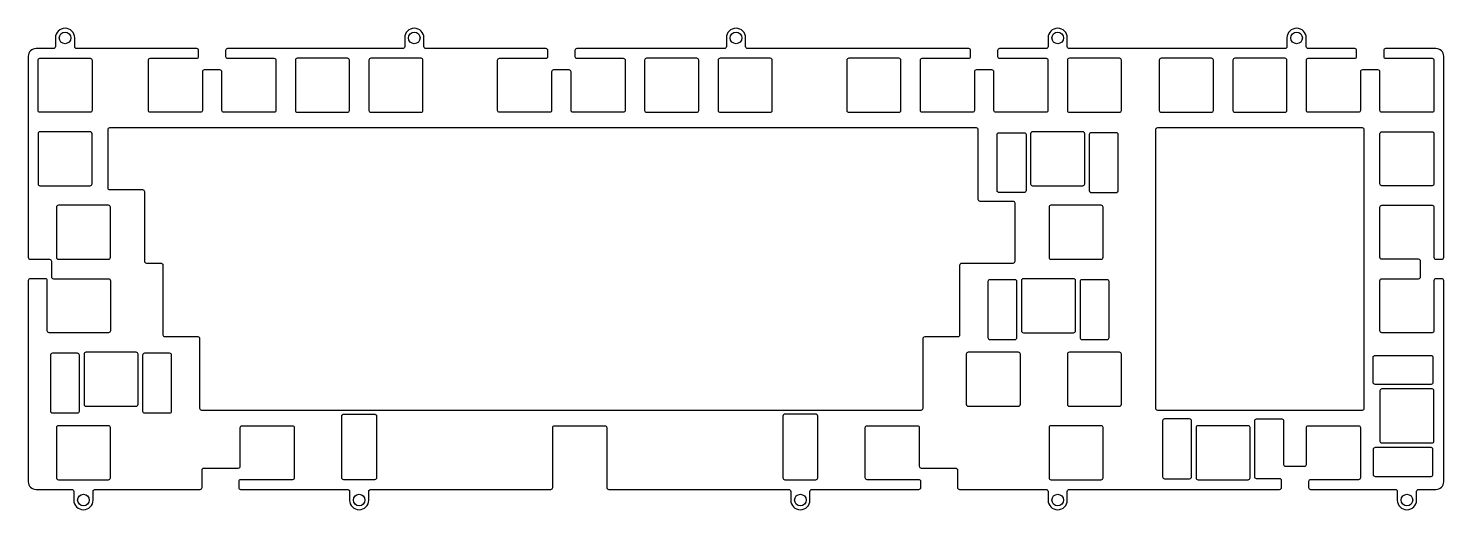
# Model space of a CAD drawing. Header units: millimetres. Extents: x -183 to 183, y -62 to 62.
import ezdxf

# ---------------------------------------------------------------- set-up
doc = ezdxf.new("R2010")
doc.units = ezdxf.units.MM
doc.layers.get('0').update_dxf_attribs({"linetype": 'CONTINUOUS'})

msp = doc.modelspace()

# ---------------------------------------------------------------- linework, layer by layer
for points in [[(-170.83125, 57.15, -0.414213562), (-171.33125, 57.65), (-171.33125, 59.9, 1), (-176.33125, 59.9), (-176.33125, 57.65, -0.414213562), (-176.83125, 57.15), (-181.35625, 57.15, 0.414213562), (-183.35625, 55.15), (-183.35625, 3.025, 0.414213562), (-182.85625, 2.525), (-177.85625, 2.525, -0.414213562), (-177.35625, 2.025), (-177.35625, -2.025, 0.414213562), (-176.85625, -2.525), (-162.56875, -2.525, -0.414213562), (-162.06875, -3.025), (-162.06875, -16.025, -0.414213562), (-162.56875, -16.525), (-177.95, -16.525, -0.414213562), (-178.45, -16.025), (-178.45, -3.025, 0.414213562), (-178.95, -2.525), (-182.85625, -2.525, 0.414213562), (-183.35625, -3.025), (-183.35625, -55.15, 0.414213562), (-181.35625, -57.15), (-172.06875, -57.15, -0.414213562), (-171.56875, -57.65), (-171.56875, -59.9, 1), (-166.56875, -59.9), (-166.56875, -57.65, -0.414213562), (-166.06875, -57.15), (-138.85, -57.15, 0.414213562), (-138.35, -56.65), (-138.35, -52.125, -0.414213562), (-137.85, -51.625), (-128.94375, -51.625, 0.414213562), (-128.44375, -51.125), (-128.44375, -41.125, -0.414213562), (-127.94375, -40.625), (-114.94375, -40.625, -0.414213562), (-114.44375, -41.125), (-114.44375, -54.125, -0.414213562), (-114.94375, -54.625), (-128.35, -54.625, 0.414213562), (-128.85, -55.125), (-128.85, -56.65, 0.414213562), (-128.35, -57.15), (-100.63125, -57.15, -0.414213562), (-100.13125, -57.65), (-100.13125, -59.9, 1), (-95.13125, -59.9), (-95.13125, -57.65, -0.414213562), (-94.63125, -57.15), (-47.98125, -57.15, 0.414213562), (-47.48125, -56.65), (-47.48125, -41.125, -0.414213562), (-46.98125, -40.625), (-33.98125, -40.625, -0.414213562), (-33.48125, -41.125), (-33.48125, -56.65, 0.414213562), (-32.98125, -57.15), (13.66875, -57.15, -0.414213562), (14.16875, -57.65), (14.16875, -59.9, 1), (19.16875, -59.9), (19.16875, -57.65, -0.414213562), (19.66875, -57.15), (47.3875, -57.15, 0.414213562), (47.8875, -56.65), (47.8875, -55.125, 0.414213562), (47.3875, -54.625), (33.98125, -54.625, -0.414213562), (33.48125, -54.125), (33.48125, -41.125, -0.414213562), (33.98125, -40.625), (46.98125, -40.625, -0.414213562), (47.48125, -41.125), (47.48125, -51.125, 0.414213562), (47.98125, -51.625), (56.8875, -51.625, -0.414213562), (57.3875, -52.125), (57.3875, -56.65, 0.414213562), (57.8875, -57.15), (80.34375, -57.15, -0.414213562), (80.84375, -57.65), (80.84375, -59.9, 1), (85.84375, -59.9), (85.84375, -57.65, -0.414213562), (86.34375, -57.15), (140.84375, -57.15, 0.414213562), (141.34375, -56.65), (141.34375, -54.875, 0.414213562), (140.84375, -54.375), (134.89325, -54.375, -0.414213562), (134.39325, -53.875), (134.39325, -39.375, -0.414213562), (134.89325, -38.875), (141.39325, -38.875, -0.414213562), (141.89325, -39.375), (141.89325, -50.65, 0.414213562), (142.39325, -51.15), (147.28125, -51.15, 0.414213562), (147.78125, -50.65), (147.78125, -41.125, -0.414213562), (148.28125, -40.625), (161.28125, -40.625, -0.414213562), (161.78125, -41.125), (161.78125, -54.125, -0.414213562), (161.28125, -54.625), (148.84375, -54.625, 0.414213562), (148.34375, -55.125), (148.34375, -56.65, 0.414213562), (148.84375, -57.15), (170.83125, -57.15, -0.414213562), (171.33125, -57.65), (171.33125, -59.9, 1), (176.33125, -59.9), (176.33125, -57.65, -0.414213562), (176.83125, -57.15), (181.35625, -57.15, 0.414213562), (183.35625, -55.15), (183.35625, -3.025, 0.414213562), (182.85625, -2.525), (181.33125, -2.525, 0.414213562), (180.83125, -3.025), (180.83125, -16.025, -0.414213562), (180.33125, -16.525), (167.33125, -16.525, -0.414213562), (166.83125, -16.025), (166.83125, -3.025, -0.414213562), (167.33125, -2.525), (176.85625, -2.525, 0.414213562), (177.35625, -2.025), (177.35625, 2.025, 0.414213562), (176.85625, 2.525), (167.33125, 2.525, -0.414213562), (166.83125, 3.025), (166.83125, 16.025, -0.414213562), (167.33125, 16.525), (180.33125, 16.525, -0.414213562), (180.83125, 16.025), (180.83125, 3.025, 0.414213562), (181.33125, 2.525), (182.85625, 2.525, 0.414213562), (183.35625, 3.025), (183.35625, 55.15, 0.414213562), (181.35625, 57.15), (168.30625, 57.15, 0.414213562), (167.80625, 56.65), (167.80625, 55.125, 0.414213562), (168.30625, 54.625), (180.33125, 54.625, -0.414213562), (180.83125, 54.125), (180.83125, 41.125, -0.414213562), (180.33125, 40.625), (167.33125, 40.625, -0.414213562), (166.83125, 41.125), (166.83125, 51.125, 0.414213562), (166.33125, 51.625), (162.28125, 51.625, 0.414213562), (161.78125, 51.125), (161.78125, 41.125, -0.414213562), (161.28125, 40.625), (148.28125, 40.625, -0.414213562), (147.78125, 41.125), (147.78125, 54.125, -0.414213562), (148.28125, 54.625), (160.30625, 54.625, 0.414213562), (160.80625, 55.125), (160.80625, 56.65, 0.414213562), (160.30625, 57.15), (148.25625, 57.15, -0.414213562), (147.75625, 57.65), (147.75625, 59.9, 1), (142.75625, 59.9), (142.75625, 57.65, -0.414213562), (142.25625, 57.15), (86.34375, 57.15, -0.414213562), (85.84375, 57.65), (85.84375, 59.9, 1), (80.84375, 59.9), (80.84375, 57.65, -0.414213562), (80.34375, 57.15), (68.29375, 57.15, 0.414213562), (67.79375, 56.65), (67.79375, 55.125, 0.414213562), (68.29375, 54.625), (80.31875, 54.625, -0.414213562), (80.81875, 54.125), (80.81875, 41.125, -0.414213562), (80.31875, 40.625), (67.31875, 40.625, -0.414213562), (66.81875, 41.125), (66.81875, 51.125, 0.414213562), (66.31875, 51.625), (62.26875, 51.625, 0.414213562), (61.76875, 51.125), (61.76875, 41.125, -0.414213562), (61.26875, 40.625), (48.26875, 40.625, -0.414213562), (47.76875, 41.125), (47.76875, 54.125, -0.414213562), (48.26875, 54.625), (60.29375, 54.625, 0.414213562), (60.79375, 55.125), (60.79375, 56.65, 0.414213562), (60.29375, 57.15), (3, 57.15, -0.414213562), (2.5, 57.65), (2.5, 59.9, 1), (-2.5, 59.9), (-2.5, 57.65, -0.414213562), (-3, 57.15), (-41.24375, 57.15, 0.414213562), (-41.74375, 56.65), (-41.74375, 55.125, 0.414213562), (-41.24375, 54.625), (-29.21875, 54.625, -0.414213562), (-28.71875, 54.125), (-28.71875, 41.125, -0.414213562), (-29.21875, 40.625), (-42.21875, 40.625, -0.414213562), (-42.71875, 41.125), (-42.71875, 51.125, 0.414213562), (-43.21875, 51.625), (-47.26875, 51.625, 0.414213562), (-47.76875, 51.125), (-47.76875, 41.125, -0.414213562), (-48.26875, 40.625), (-61.26875, 40.625, -0.414213562), (-61.76875, 41.125), (-61.76875, 54.125, -0.414213562), (-61.26875, 54.625), (-49.24375, 54.625, 0.414213562), (-48.74375, 55.125), (-48.74375, 56.65, 0.414213562), (-49.24375, 57.15), (-80.34375, 57.15, -0.414213562), (-80.84375, 57.65), (-80.84375, 59.9, 1), (-85.84375, 59.9), (-85.84375, 57.65, -0.414213562), (-86.34375, 57.15), (-131.73125, 57.15, 0.414213562), (-132.23125, 56.65), (-132.23125, 55.125, 0.414213562), (-131.73125, 54.625), (-119.70625, 54.625, -0.414213562), (-119.20625, 54.125), (-119.20625, 41.125, -0.414213562), (-119.70625, 40.625), (-132.70625, 40.625, -0.414213562), (-133.20625, 41.125), (-133.20625, 51.125, 0.414213562), (-133.70625, 51.625), (-137.75625, 51.625, 0.414213562), (-138.25625, 51.125), (-138.25625, 41.125, -0.414213562), (-138.75625, 40.625), (-151.75625, 40.625, -0.414213562), (-152.25625, 41.125), (-152.25625, 54.125, -0.414213562), (-151.75625, 54.625), (-139.73125, 54.625, 0.414213562), (-139.23125, 55.125), (-139.23125, 56.65, 0.414213562), (-139.73125, 57.15)], [(-180.83125, 41.125), (-180.83125, 54.125, -0.414213562), (-180.33125, 54.625), (-167.33125, 54.625, -0.414213562), (-166.83125, 54.125), (-166.83125, 41.125, -0.414213562), (-167.33125, 40.625), (-180.33125, 40.625, -0.414213562)], [(-113.65625, 40.625), (-100.65625, 40.625, 0.414213562), (-100.15625, 41.125), (-100.15625, 54.125, 0.414213562), (-100.65625, 54.625), (-113.65625, 54.625, 0.414213562), (-114.15625, 54.125), (-114.15625, 41.125, 0.414213562)], [(-81.10625, 41.125), (-81.10625, 54.125, 0.414213562), (-81.60625, 54.625), (-94.60625, 54.625, 0.414213562), (-95.10625, 54.125), (-95.10625, 41.125, 0.414213562), (-94.60625, 40.625), (-81.60625, 40.625, 0.414213562)], [(-23.16875, 54.625, 0.414213562), (-23.66875, 54.125), (-23.66875, 41.125, 0.414213562), (-23.16875, 40.625), (-10.16875, 40.625, 0.414213562), (-9.66875, 41.125), (-9.66875, 54.125, 0.414213562), (-10.16875, 54.625)], [(-4.11875, 54.625, 0.414213562), (-4.61875, 54.125), (-4.61875, 41.125, 0.414213562), (-4.11875, 40.625), (8.88125, 40.625, 0.414213562), (9.38125, 41.125), (9.38125, 54.125, 0.414213562), (8.88125, 54.625)], [(42.21875, 54.625), (29.21875, 54.625, 0.414213562), (28.71875, 54.125), (28.71875, 41.125, 0.414213562), (29.21875, 40.625), (42.21875, 40.625, 0.414213562), (42.71875, 41.125), (42.71875, 54.125, 0.414213562)], [(99.86875, 54.125, 0.414213562), (99.36875, 54.625), (86.36875, 54.625, 0.414213562), (85.86875, 54.125), (85.86875, 41.125, 0.414213562), (86.36875, 40.625), (99.36875, 40.625, 0.414213562), (99.86875, 41.125)], [(123.18125, 54.625), (110.18125, 54.625, 0.414213562), (109.68125, 54.125), (109.68125, 41.125, 0.414213562), (110.18125, 40.625), (123.18125, 40.625, 0.414213562), (123.68125, 41.125), (123.68125, 54.125, 0.414213562)], [(142.73125, 54.125, 0.414213562), (142.23125, 54.625), (129.23125, 54.625, 0.414213562), (128.73125, 54.125), (128.73125, 41.125, 0.414213562), (129.23125, 40.625), (142.23125, 40.625, 0.414213562), (142.73125, 41.125)], [(-166.83125, 22.075), (-166.83125, 35.075, 0.414213562), (-167.33125, 35.575), (-180.33125, 35.575, 0.414213562), (-180.83125, 35.075), (-180.83125, 22.075, 0.414213562), (-180.33125, 21.575), (-167.33125, 21.575, 0.414213562)], [(62.26875, 36.575), (-162.28125, 36.575, 0.414213562), (-162.78125, 36.075), (-162.78125, 21.075, 0.414213562), (-162.28125, 20.575), (-153.75625, 20.575, -0.414213562), (-153.25625, 20.075), (-153.25625, 2.025, 0.414213562), (-152.75625, 1.525), (-148.99375, 1.525, -0.414213562), (-148.49375, 1.025), (-148.49375, -17.025, 0.414213562), (-147.99375, -17.525), (-139.46875, -17.525, -0.414213562), (-138.96875, -18.025), (-138.96875, -36.075, 0.414213562), (-138.46875, -36.575), (47.98125, -36.575, 0.414213562), (48.48125, -36.075), (48.48125, -18.025, -0.414213562), (48.98125, -17.525), (57.50625, -17.525, 0.414213562), (58.00625, -17.025), (58.00625, 1.025, -0.414213562), (58.50625, 1.525), (71.79375, 1.525, 0.414213562), (72.29375, 2.025), (72.29375, 17.025, 0.414213562), (71.79375, 17.525), (63.26875, 17.525, -0.414213562), (62.76875, 18.025), (62.76875, 36.075, 0.414213562)], [(68.15675, 19.825, -0.414213562), (67.65675, 20.325), (67.65675, 34.825, -0.414213562), (68.15675, 35.325), (74.65675, 35.325, -0.414213562), (75.15675, 34.825), (75.15675, 20.325, -0.414213562), (74.65675, 19.825)], [(89.84375, 35.575), (76.84375, 35.575, 0.414213562), (76.34375, 35.075), (76.34375, 22.075, 0.414213562), (76.84375, 21.575), (89.84375, 21.575, 0.414213562), (90.34375, 22.075), (90.34375, 35.075, 0.414213562)], [(92.03075, 35.325, 0.414213562), (91.53075, 34.825), (91.53075, 20.325, 0.414213562), (92.03075, 19.825), (98.53075, 19.825, 0.414213562), (99.03075, 20.325), (99.03075, 34.825, 0.414213562), (98.53075, 35.325)], [(162.28125, 36.575), (109.18125, 36.575, 0.414213562), (108.68125, 36.075), (108.68125, -36.075, 0.414213562), (109.18125, -36.575), (162.28125, -36.575, 0.414213562), (162.78125, -36.075), (162.78125, 36.075, 0.414213562)], [(167.33125, 35.575), (180.33125, 35.575, -0.414213562), (180.83125, 35.075), (180.83125, 22.075, -0.414213562), (180.33125, 21.575), (167.33125, 21.575, -0.414213562), (166.83125, 22.075), (166.83125, 35.075, -0.414213562)], [(-162.56875, 16.525), (-175.56875, 16.525, 0.414213562), (-176.06875, 16.025), (-176.06875, 3.025, 0.414213562), (-175.56875, 2.525), (-162.56875, 2.525, 0.414213562), (-162.06875, 3.025), (-162.06875, 16.025, 0.414213562)], [(81.10625, 3.025, 0.414213562), (81.60625, 2.525), (94.60625, 2.525, 0.414213562), (95.10625, 3.025), (95.10625, 16.025, 0.414213562), (94.60625, 16.525), (81.60625, 16.525, 0.414213562), (81.10625, 16.025)], [(72.7755, -17.775), (72.7755, -3.275, 0.414213562), (72.2755, -2.775), (65.7755, -2.775, 0.414213562), (65.2755, -3.275), (65.2755, -17.775, 0.414213562), (65.7755, -18.275), (72.2755, -18.275, 0.414213562)], [(73.9625, -3.025), (73.9625, -16.025, 0.414213562), (74.4625, -16.525), (87.4625, -16.525, 0.414213562), (87.9625, -16.025), (87.9625, -3.025, 0.414213562), (87.4625, -2.525), (74.4625, -2.525, 0.414213562)], [(89.6495, -2.775, 0.414213562), (89.1495, -3.275), (89.1495, -17.775, 0.414213562), (89.6495, -18.275), (96.1495, -18.275, 0.414213562), (96.6495, -17.775), (96.6495, -3.275, 0.414213562), (96.1495, -2.775)], [(-170.112, -36.825), (-170.112, -22.325, 0.414213562), (-170.612, -21.825), (-177.112, -21.825, 0.414213562), (-177.612, -22.325), (-177.612, -36.825, 0.414213562), (-177.112, -37.325), (-170.612, -37.325, 0.414213562)], [(-168.425, -21.575, 0.414213562), (-168.925, -22.075), (-168.925, -35.075, 0.414213562), (-168.425, -35.575), (-155.425, -35.575, 0.414213562), (-154.925, -35.075), (-154.925, -22.075, 0.414213562), (-155.425, -21.575)], [(-153.738, -36.825, 0.414213562), (-153.238, -37.325), (-146.738, -37.325, 0.414213562), (-146.238, -36.825), (-146.238, -22.325, 0.414213562), (-146.738, -21.825), (-153.238, -21.825, 0.414213562), (-153.738, -22.325)], [(73.675, -35.075), (73.675, -22.075, 0.414213562), (73.175, -21.575), (60.175, -21.575, 0.414213562), (59.675, -22.075), (59.675, -35.075, 0.414213562), (60.175, -35.575), (73.175, -35.575, 0.414213562)], [(86.36875, -21.575, 0.414213562), (85.86875, -22.075), (85.86875, -35.075, 0.414213562), (86.36875, -35.575), (99.36875, -35.575, 0.414213562), (99.86875, -35.075), (99.86875, -22.075, 0.414213562), (99.36875, -21.575)], [(180.58125, -22.913), (180.58125, -29.413, -0.414213562), (180.08125, -29.913), (165.58125, -29.913, -0.414213562), (165.08125, -29.413), (165.08125, -22.913, -0.414213562), (165.58125, -22.413), (180.08125, -22.413, -0.414213562)], [(180.33125, -31.1), (167.33125, -31.1, 0.414213562), (166.83125, -31.6), (166.83125, -44.6, 0.414213562), (167.33125, -45.1), (180.33125, -45.1, 0.414213562), (180.83125, -44.6), (180.83125, -31.6, 0.414213562)], [(-101.63125, -37.625), (-93.63125, -37.625, -0.414213562), (-93.13125, -38.125), (-93.13125, -54.125, -0.414213562), (-93.63125, -54.625), (-101.63125, -54.625, -0.414213562), (-102.13125, -54.125), (-102.13125, -38.125, -0.414213562)], [(21.16875, -38.125, 0.414213562), (20.66875, -37.625), (12.66875, -37.625, 0.414213562), (12.16875, -38.125), (12.16875, -54.125, 0.414213562), (12.66875, -54.625), (20.66875, -54.625, 0.414213562), (21.16875, -54.125)], [(110.51925, -39.375), (110.51925, -53.875, 0.414213562), (111.01925, -54.375), (117.51925, -54.375, 0.414213562), (118.01925, -53.875), (118.01925, -39.375, 0.414213562), (117.51925, -38.875), (111.01925, -38.875, 0.414213562)], [(-162.06875, -54.125), (-162.06875, -41.125, 0.414213562), (-162.56875, -40.625), (-175.56875, -40.625, 0.414213562), (-176.06875, -41.125), (-176.06875, -54.125, 0.414213562), (-175.56875, -54.625), (-162.56875, -54.625, 0.414213562)], [(94.60625, -54.625, 0.414213562), (95.10625, -54.125), (95.10625, -41.125, 0.414213562), (94.60625, -40.625), (81.60625, -40.625, 0.414213562), (81.10625, -41.125), (81.10625, -54.125, 0.414213562), (81.60625, -54.625)], [(119.70625, -54.625), (132.70625, -54.625, 0.414213562), (133.20625, -54.125), (133.20625, -41.125, 0.414213562), (132.70625, -40.625), (119.70625, -40.625, 0.414213562), (119.20625, -41.125), (119.20625, -54.125, 0.414213562)], [(180.08125, -46.287), (165.58125, -46.287, 0.414213562), (165.08125, -46.787), (165.08125, -53.287, 0.414213562), (165.58125, -53.787), (180.08125, -53.787, 0.414213562), (180.58125, -53.287), (180.58125, -46.787, 0.414213562)]]:
    msp.add_lwpolyline(points, format="xyb", close=True)
for centre in [(-173.83125, 59.9), (-83.34375, 59.9), (0, 59.9), (83.34375, 59.9), (145.25625, 59.9), (-169.06875, -59.9), (-97.63125, -59.9), (16.66875, -59.9), (83.34375, -59.9), (173.83125, -59.9)]:
    msp.add_circle(centre, 1.5)

doc.saveas('drawing.dxf')
